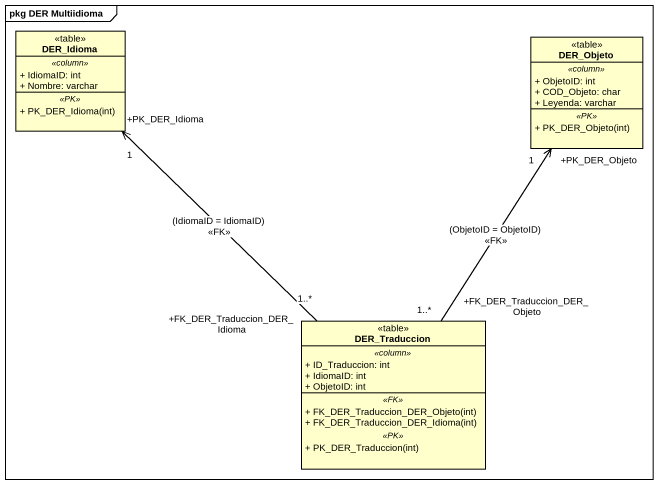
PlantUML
@startuml
mainframe pkg DER Multiidioma
hide circle
hide empty members
skinparam classAttributeIconSize 0
class DER_Idioma <<table>> {
  .. <<column>> ..
  + IdiomaID: int
  + Nombre: varchar
  .. <<PK>> ..
  + PK_DER_Idioma(int)
}
class DER_Objeto <<table>> {
  .. <<column>> ..
  + ObjetoID: int
  + COD_Objeto: char
  + Leyenda: varchar
  .. <<PK>> ..
  + PK_DER_Objeto(int)
}
class DER_Traduccion <<table>> {
  .. <<column>> ..
  + ID_Traduccion: int
  + IdiomaID: int
  + ObjetoID: int
  .. <<FK>> ..
  + FK_DER_Traduccion_DER_Objeto(int)
  + FK_DER_Traduccion_DER_Idioma(int)
  .. <<PK>> ..
  + PK_DER_Traduccion(int)
}
DER_Traduccion "+FK_DER_Traduccion_DER_Idioma\n1..*" -up-> "+PK_DER_Idioma\n1" DER_Idioma : (IdiomaID = IdiomaID)\n<<FK>>
DER_Traduccion "+FK_DER_Traduccion_DER_Objeto\n1..*" -up-> "+PK_DER_Objeto\n1" DER_Objeto : (ObjetoID = ObjetoID)\n<<FK>>
@enduml
